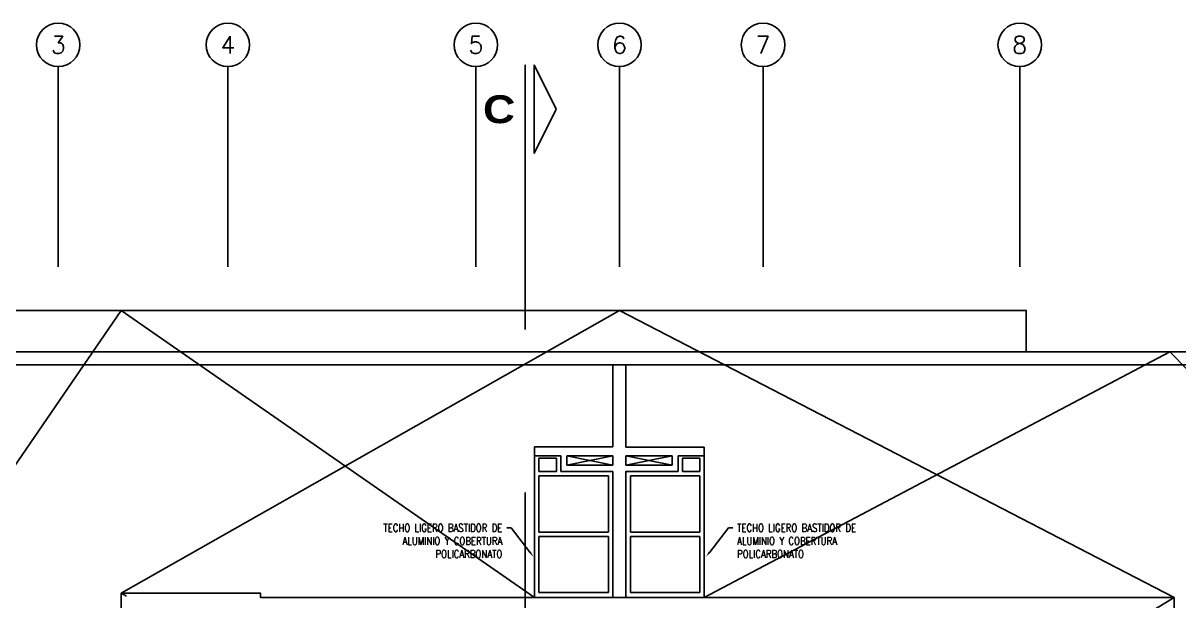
# Model space of a CAD drawing. Header units: millimetres. Extents: x 98 to 155, y -181 to 127.
# Drawn here: x 105.21 to 118.5, y -165.57 to -158.93 of the extents above; entities that cross this region are included whole.
import ezdxf
from ezdxf import colors
from ezdxf.entities.mleader import LeaderData, LeaderLine
from ezdxf.enums import TextEntityAlignment as Align
from ezdxf.math import Vec2, Vec3

# ---------------------------------------------------------------- set-up
doc = ezdxf.new("R2010")
doc.units = ezdxf.units.MM
doc.header["$LTSCALE"] = 15
for name, pattern in [('CENTER', [2, 1.25, -0.25, 0.25, -0.25]), ('HIDDEN2', [0.1875, 0.125, -0.0625]), ('PHANTOM', [63.5, 31.75, -6.35, 6.35, -6.35, 6.35, -6.35]), ('PHANTOM2', [1.25, 0.625, -0.125, 0.125, -0.125, 0.125, -0.125])]:
    doc.linetypes.add(name, pattern=pattern)
doc.layers.get('0').update_dxf_attribs({"color": 250})
for name, color, linetype in [('A-CORTE', 250, 'CENTER'), ('A-EJES', 250, 'PHANTOM'), ('A-HATCH', 250, 'Continuous'), ('A-LINEAS', 250, 'Continuous'), ('A-MURO BAJO', 250, 'Continuous'), ('A-PROYECCIONES INT.', 250, 'HIDDEN2'), ('A_50_TextoIndicaciones', 250, 'Continuous')]:
    doc.layers.add(name, color=color, linetype=linetype)
doc.styles.add('R160-75', font='ariblk.ttf', dxfattribs={"height": 0.6})
doc.styles.add('ROMANS', font='romans.shx', dxfattribs={"width": 0.8})
doc.styles.add('TXT_COTAS', font='romans.shx', dxfattribs={"width": 0.8})

# ---------------------------------------------------------------- blocks, each defined once
blk = doc.blocks.new('Ejes_Torre C')
at = {"layer": 'A-EJES', "linetype": 'PHANTOM2'}
for points in [[(3.975, 16.65), (3.975, 14.35)], [(5.925, 16.65), (5.925, 14.35)], [(8.775, 16.65), (8.775, 14.35)], [(10.425, 16.65), (10.425, 14.35)], [(12.075, 16.65), (12.075, 14.35)], [(15.025, 16.65), (15.025, 14.35)]]:
    blk.add_lwpolyline(points, dxfattribs=at)
at = {"layer": 'A-EJES', "linetype": 'Continuous'}
for centre in [(3.975, 16.9), (5.925, 16.9), (8.775, 16.9), (10.425, 16.9), (12.075, 16.9), (15.025, 16.9)]:
    blk.add_circle(centre, 0.25, dxfattribs=at)
at = {"layer": 'A-EJES', "linetype": 'Continuous', "style": 'ROMANS'}
for s, p in [('3', (3.975, 16.9)), ('4', (5.925, 16.9)), ('5', (8.775, 16.9)), ('6', (10.425, 16.9)), ('7', (12.075, 16.9)), ('8', (15.025, 16.9))]:
    blk.add_text(s, height=0.2, dxfattribs=at).set_placement(p, align=Align.MIDDLE_CENTER)
blk = doc.blocks.new('*U99')
blk.add_line((-3, -5.08), (-3, 5.08))
blk.add_lwpolyline([(-4.02, 5.08), (-4.02, -5.08), (-6.56, 0)], close=True)
at = {"linetype": 'Continuous', "style": 'R160-75'}
blk.add_attdef('A', text='', height=0.3, dxfattribs=at).set_placement((0, 0), align=Align.MIDDLE_CENTER)
blk = doc.blocks.new('Cortes-Elev.')
at = {"layer": 'A-CORTE', "linetype": 'CENTER', "ltscale": 0.5}
blk.add_lwpolyline([(9.341, 20.831), (9.341, 37.853)], dxfattribs=at)
ref = blk.add_blockref('*U99', (9.041, 38.361), dxfattribs=dict(at, xscale=0.1, yscale=0.1, zscale=-0.1, rotation=180))
ref.add_attrib('A', 'C', dxfattribs={"layer": '0', "linetype": 'Continuous', "extrusion": (0, 0, -1), "height": 0.32, "rotation": 180, "style": 'R160-75'}).set_placement((-9.041, 38.361), align=Align.MIDDLE)
blk = doc.blocks.new('TEXTO NOTAS T')
at = {"layer": 'A_50_TextoIndicaciones'}
ml = blk.add_multileader_mtext('Standard', dxfattribs=at)
ml.set_content('\\pxsm1,t16;TECHO LIGERO BASTIDOR DE ALUMINIO Y COBERTURA POLICARBONATO', color=256, style='TXT_COTAS')
ml.set_leader_properties(color=256)
ml.build(insert=Vec2(0, 0))
ml.multileader.update_dxf_attribs({"dogleg_length": 0.05, "arrow_head_size": 0.07})
ctx = ml.context
ctx.base_point, ctx.char_height, ctx.arrow_head_size, ctx.landing_gap_size, ctx.plane_origin = Vec3(6.178, -2.499), 0.09, 0.07, 0.05, Vec3(8.223, -2.576)
ctx.text_align_type = 2
notes = []
notes.append((ctx, [(0, (1, 1, 0), (7.829, -2.499), (-1, 0), 0.05, [(0, [(8.088, -2.832)], 0, [])])]))
ctx.mtext.insert, ctx.mtext.width, ctx.mtext.defined_height, ctx.mtext.alignment, ctx.mtext.flow_direction = Vec3(7.729, -2.454), 1.51556, 0.515, 3, 5
ml = blk.add_multileader_mtext('Standard', dxfattribs=at)
ml.set_content('\\pxsm1,t16;TECHO LIGERO BASTIDOR DE ALUMINIO Y COBERTURA POLICARBONATO', color=256, style='TXT_COTAS')
ml.set_leader_properties(color=256)
ml.build(insert=Vec2(0, 0))
ml.multileader.update_dxf_attribs({"dogleg_length": 0.05, "arrow_head_size": 0.07})
ctx = ml.context
ctx.base_point, ctx.char_height, ctx.arrow_head_size, ctx.landing_gap_size, ctx.plane_origin = Vec3(10.377, -2.499), 0.09, 0.07, 0.05, Vec3(9.934, -2.576)
notes.append((ctx, [(0, (1, 1, 0), (10.327, -2.499), (1, 0), 0.05, [(0, [(10.069, -2.832)], 0, [])])]))
ctx.mtext.insert, ctx.mtext.width, ctx.mtext.defined_height, ctx.mtext.flow_direction = Vec3(10.427, -2.454), 1.51556, 0.515, 5
for ctx, leaders in notes:
    for number, flags, end, landing, length, lines in leaders:
        leader = LeaderData()
        leader.index, (leader.has_last_leader_line, leader.has_dogleg_vector, leader.attachment_direction) = number, flags
        leader.last_leader_point, leader.dogleg_vector, leader.dogleg_length = Vec3(end), Vec3(landing), length
        for number, points, colour, breaks in lines:
            line = LeaderLine()
            line.index, line.vertices, line.color, line.breaks = number, Vec3.list(points), colors.encode_raw_color(colour), breaks
            leader.lines.append(line)
        ctx.leaders.append(leader)

msp = doc.modelspace()

# ---------------------------------------------------------------- linework, layer by layer
for p, q in [((111.0921, -163.8986), (111.0922, -165.5286)), ((111.0922, -163.7985), (111.0922, -163.8985)), ((111.0922, -163.7985), (111.9922, -163.7985)), ((111.0922, -163.8985), (111.3922, -163.8985)), ((111.3922, -163.8985), (111.3922, -164.0786)), ((111.9922, -163.8985), (111.4622, -163.8985)), ((111.4622, -163.8985), (111.4622, -164.0086)), ((111.4622, -164.0086), (111.9922, -163.8985)), ((111.4622, -163.8985), (111.9922, -164.0086)), ((111.9922, -164.0086), (111.9922, -163.8985)), ((112.1422, -163.7986), (113.0422, -163.7986)), ((112.1422, -163.8986), (112.6722, -163.8986)), ((112.1422, -164.0086), (112.1422, -163.8986)), ((112.1422, -163.8986), (112.6722, -164.0086)), ((112.6722, -163.8986), (112.1422, -164.0086)), ((112.6722, -163.8986), (112.6722, -164.0086)), ((112.7422, -163.8986), (112.7422, -164.0786)), ((112.7422, -163.8986), (113.0422, -163.8986)), ((113.0421, -163.8986), (113.0422, -165.5286)), ((113.0422, -163.8986), (113.0422, -163.7986)), ((111.4622, -164.0086), (111.9922, -164.0086)), ((112.6722, -164.0086), (112.1422, -164.0086)), ((111.3922, -164.0786), (111.9922, -164.0786)), ((111.9922, -164.0786), (111.9922, -165.5286)), ((112.7422, -164.0786), (112.1421, -164.0786)), ((112.1422, -165.5286), (112.1423, -164.0786))]:
    msp.add_line(p, q)
msp.add_lwpolyline([(111.9921, -163.7985), (111.9921, -162.8536), (112.1422, -162.8536), (112.1422, -163.7986)])
at = {"layer": 'A-HATCH'}
msp.add_line((113.0422, -162.7035), (124.6922, -162.7036), dxfattribs=at)
for points in [[(102.9922, -165.0286), (102.9922, -162.2287), (116.7422, -162.2286), (116.7422, -162.7036)], [(113.0422, -162.7035), (103.4672, -162.7035), (103.4672, -165.0286), (101.6422, -165.0286), (101.6422, -169.1536)], [(124.5422, -162.8535), (103.6172, -162.8535), (103.6172, -165.1786), (101.7922, -165.1786), (101.7922, -169.0786)]]:
    msp.add_lwpolyline(points, dxfattribs=at)
at = {"layer": 'A-LINEAS'}
for p, q in [((112.0672, -162.2286), (118.4422, -165.5288)), ((113.0422, -165.5286), (118.3922, -162.7036)), ((118.3922, -162.7036), (123.9422, -168.4036))]:
    msp.add_line(p, q, dxfattribs=at)
for points in [[(101.6422, -169.0786), (106.3422, -162.2286)], [(112.0672, -162.2286), (106.3422, -165.4786)], [(111.0922, -165.5286), (106.3422, -162.2286)], [(111.9922, -164.0786), (111.9922, -165.5286), (111.0924, -165.5286), (111.0922, -163.8986)], [(112.1422, -164.0786), (112.1422, -164.0786), (112.1422, -165.5286), (113.042, -165.5286), (113.0422, -163.8223)]]:
    msp.add_lwpolyline(points, dxfattribs=at)
at = {"layer": 'A-MURO BAJO'}
msp.add_lwpolyline([(120.8422, -167.6788), (118.4422, -167.679), (118.4422, -165.5288), (107.9422, -165.5285), (107.9422, -165.4785), (106.3422, -165.4786), (106.3422, -166.5286), (104.5922, -166.5286), (104.5922, -171.7786), (106.3422, -171.7786), (106.3422, -172.8286), (107.9422, -172.8286), (107.9422, -172.7787), (118.4422, -172.7787), (118.4422, -170.6285), (120.8422, -170.6285)], dxfattribs=at)
at = {"layer": 'A-PROYECCIONES INT.'}
for p, q in [((118.4422, -172.7787), (106.3422, -165.4786)), ((118.4422, -165.5288), (106.3422, -172.8286))]:
    msp.add_line(p, q, dxfattribs=at)
for points in [[(111.1422, -163.9287), (111.3422, -163.9287), (111.3422, -164.0786), (111.1422, -164.0786)], [(112.9922, -163.9287), (112.7922, -163.9287), (112.7922, -164.0786), (112.9922, -164.0786)], [(111.1423, -164.1287), (111.9422, -164.1286), (111.9422, -164.7786), (111.1424, -164.7786)], [(112.9922, -164.1287), (112.1922, -164.1286), (112.1922, -164.7786), (112.992, -164.7786)], [(111.1423, -164.8286), (111.9422, -164.8286), (111.9422, -165.4706), (111.1424, -165.4706)], [(112.9921, -164.8286), (112.1922, -164.8286), (112.1922, -165.4706), (112.992, -165.4706)]]:
    msp.add_lwpolyline(points, close=True, dxfattribs=at)

# ---------------------------------------------------------------- block references
msp.add_blockref('TEXTO NOTAS T', (102.9922, -162.2287))
at = {"layer": 'A-CORTE'}
msp.add_blockref('Cortes-Elev.', (101.6422, -198.2785), dxfattribs=at)
at = {"layer": 'A-EJES'}
msp.add_blockref('Ejes_Torre C', (101.6422, -176.0786), dxfattribs=at)

doc.saveas('drawing.dxf')
